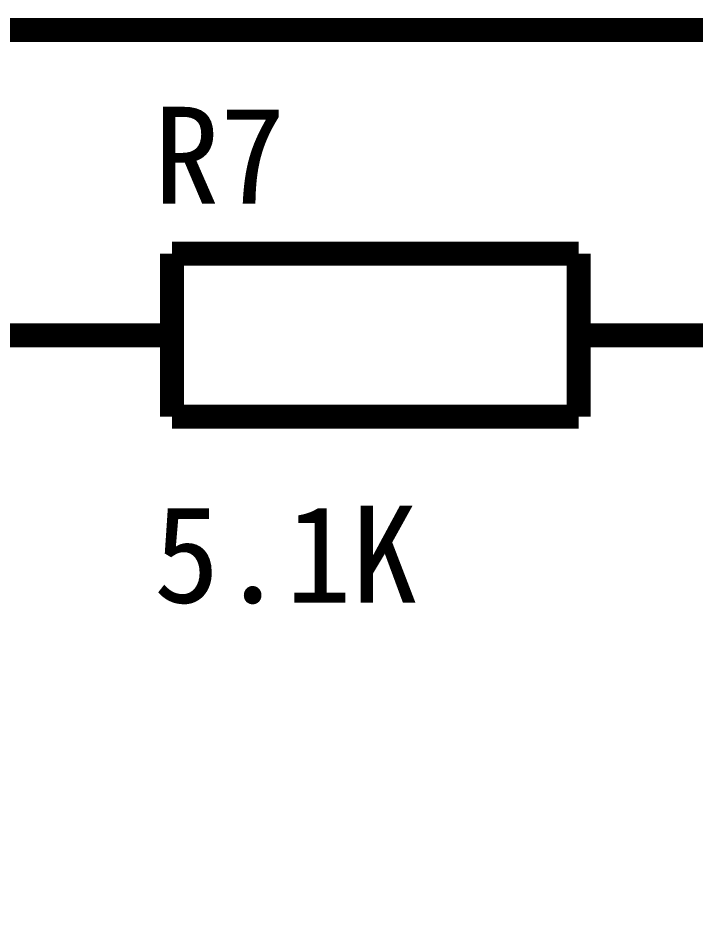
# Model space of a CAD drawing. Header units: inches. Extents: x 0 to 11.5, y 0 to 7.6.
# Drawn here: x 2.2248 to 2.5574, y 4.1649 to 4.6057 of the extents above; entities that cross this region are included whole.
import ezdxf

# ---------------------------------------------------------------- set-up
doc = ezdxf.new("R2010")
doc.units = ezdxf.units.IN
doc.header["$MEASUREMENT"] = 0
doc.layers.add('Sheet', color=255, linetype='Continuous')

msp = doc.modelspace()

# ---------------------------------------------------------------- linework, layer by layer
at = {"layer": 'Sheet'}
for points in [[(2.95041, 4.59983, 0.0118, 0.0118, 0), (2.00046, 4.59983, 0.0118, 0.0118, 0), (2.00046, 4.44998, 0.0118, 0.0118, 0), (2.00046, 3.64983, 0.0118, 0.0118, 0), (5.25022, 3.64983, 0.0118, 0.0118, 0), (5.25022, 3.84995, 0.0118, 0.0118, 0)], [(2.30046, 4.49001, 0.0118, 0.0118, 0), (2.30046, 4.40996, 0.0118, 0.0118, 0)], [(2.50024, 4.49001, 0.0118, 0.0118, 0), (2.30046, 4.49001, 0.0118, 0.0118, 0)], [(2.50024, 4.40996, 0.0118, 0.0118, 0), (2.50024, 4.49001, 0.0118, 0.0118, 0)], [(2.30046, 4.44998, 0.0118, 0.0118, 0), (2.20024, 4.44998, 0.0118, 0.0118, 0)], [(2.50024, 4.44998, 0.0118, 0.0118, 0), (2.60047, 4.44998, 0.0118, 0.0118, 0)], [(2.30046, 4.40996, 0.0118, 0.0118, 0), (2.50024, 4.40996, 0.0118, 0.0118, 0)]]:
    msp.add_lwpolyline(points, format="xyseb", dxfattribs=at)

# ---------------------------------------------------------------- texts
for s, p in [('R7', (2.29153, 4.51448)), ('5.1K', (2.29153, 4.31866))]:
    msp.add_text(s, height=0.047632, dxfattribs=at).set_placement(p)

doc.saveas('drawing.dxf')
